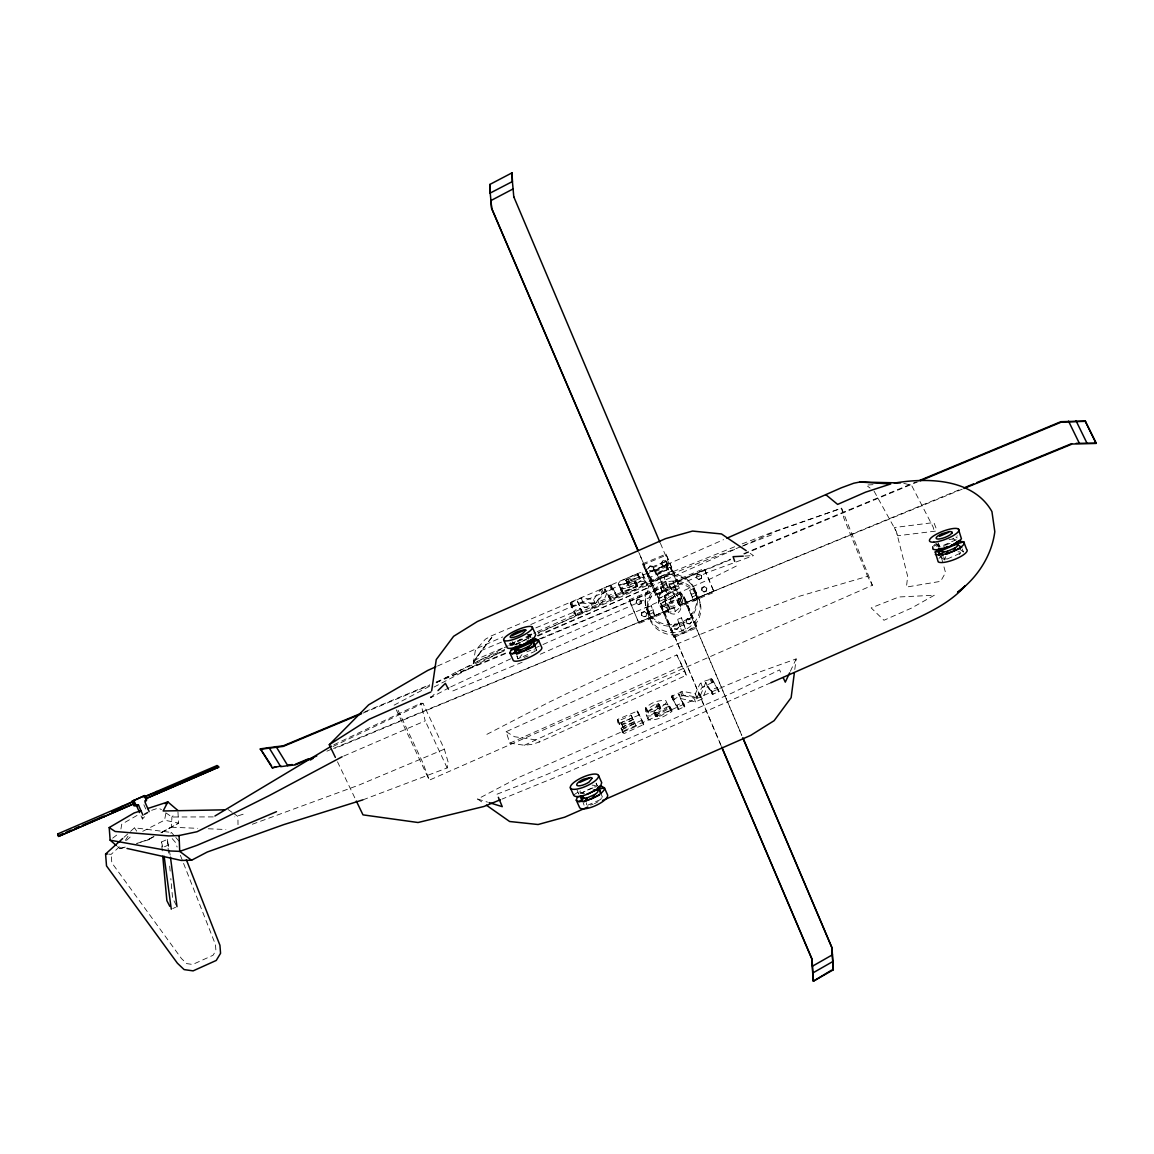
<?xml version="1.0" encoding="UTF-8"?>
<svg xmlns="http://www.w3.org/2000/svg" width="1154" height="1154" viewBox="0 0 1154 1154"><rect width="100%" height="100%" fill="white"/><g stroke="black" fill="none" stroke-linecap="round" stroke-linejoin="round"><path stroke-width="0.75" stroke-dasharray="5 3.75" d="M671.844 710.763C667.055 709.883 662.021 717.355 656.265 716.648C655.76 712.234 666.868 710.965 668.267 705.801L665.815 700.608A9.896 2.885 -23.4 0 0 661.848 700.55C642.778 702.209 637.744 720.687 660.304 707.791C660.001 712.278 649.659 713.417 647.957 718.625L648.692 719.908C656.987 720.716 665.454 716.043 671.989 711.383C670.416 699.151 660.997 714.34 654.534 712.653C654.044 708.253 665.122 706.984 666.55 701.82L666.406 701.17M655.183 570.884L658.429 577.26C659.684 577.995 674.585 567.595 672.176 572.86L651.981 581.385L647.25 573.956L666.666 565.056L667.863 564.955L667.935 566.066L654.881 571.85L653.135 567.754L666.392 561.132L645.865 569.513L650.192 577.245L671.195 567.927L669.551 567.436L656.655 573.12L655.183 570.884L666.608 565.071L654.39 569.658L653.135 567.754M643.759 724.467L637.527 711.037L618.082 719.173C615.298 729.386 629.305 722.837 632.955 719.259L634.426 722.26C630.546 724.38 613.495 727.597 624.242 733.497L643.759 724.467L637.527 711.037M642.028 720.096L622.482 729.501L621.054 729.126M658.602 603.542L659.497 594.425L663.117 589.319L668.988 586.881L675.22 587.891L679.85 592.031L682.836 600.7L680.615 607.091L675.205 611.375L668.325 612.183L662.136 609.269L658.602 603.542L659.497 594.425M640.167 578.385L629.608 582.885L627.444 584.833L641.61 581.342L644.466 581.385L645.028 582.481C639.518 588.439 630.026 592.651 622.338 593.315C615.385 584.357 632.536 587.4 635.609 581.76L634.787 580.981L621.689 584.588L618.905 584.53L618.4 583.491A10.054 2.395 -23.4 0 1 620.967 580.866L637.628 573.552L640.167 578.385L639.388 577.635L635.71 578.717L622.742 584.948A10.054 2.409 -23.4 0 0 620.174 587.588L620.679 588.641L623.463 588.699L636.575 585.107L637.383 585.9C633.734 590.213 625.252 589.55 622.338 593.315M638.407 574.288L625.771 580.274L627.444 584.833M161.978 832.308L171.369 827.216L171.932 817.003L175.495 813.08M662.136 609.269L662.483 605.792L659.266 600.556M537.375 635.537L649.053 587.473L642.533 573.221L641.711 571.908L491.517 635.811L485.401 639.201L475.318 650.64L473.328 663.103L504.529 649.673M794.789 669.479L796.159 658.905L752.783 674.455L727.539 684.913L518.261 777.666L477.655 799.058L483.468 803.141M636.186 602.806L636.546 600.167L639.071 599.114L641.249 600.7L640.96 603.657L638.436 604.71L636.186 602.806L638.436 604.71M636.258 603.124L636.546 600.167M640.96 603.657L641.249 600.7M646.557 613.048L646.269 616.005L643.759 617.058L641.581 615.471L641.869 612.514L644.394 611.476L646.629 613.38L644.394 611.476M641.581 615.471L641.869 612.514M144.524 816.744L142.418 819.023L142.779 816.469M696.569 578.024L696.843 575.053L699.382 574L701.646 575.904L701.271 578.558L698.733 579.611L696.482 577.707L698.733 579.611M701.271 578.558L701.545 575.601M701.719 590.127L702.094 587.487L704.618 586.434L706.782 588.021L706.508 590.978L703.983 592.031L701.719 590.127L703.983 592.031M701.82 590.444L702.094 587.487M706.508 590.978L706.782 588.021M570.321 603.095L572.067 607.538L570.321 603.095L579.539 598.637L582.395 597.931L593.574 599.575L600.441 589.622L610.48 585.165L611.447 585.338L617.217 596.762L610.322 599.806L604.984 588.958L608.519 595.666L615.428 592.622M449.194 687.669L430.644 697.752L431.149 694.29M658.862 596.806L663.117 589.319M120.925 829.005L121.747 824.187L138.134 814.811M362.875 799.866L447.161 767.944L448.214 762.347L444.348 749.177L423.013 703.32L420.705 703.262L332.929 745.224M142.735 831.327L164.56 820.148L166.089 812.07M636.186 726.255L632.363 717.788L621.79 722.433L621.097 723.688L623.391 728.174L634.83 723.342L636.186 726.255L623.506 731.824L622.814 733.136M656.943 575.009L668.368 569.196L656.15 573.783L654.881 571.85M697.045 697.853L695.328 693.857L682.952 691.361L671.484 696.237L678.249 709.551L684.812 706.493L678.653 694.419L680.312 698.415L695.545 701.978L702.425 698.733L707.431 686.486L712.35 694.376L719.086 691.592L712.018 678.797L704.257 681.235L699.887 683.904L695.328 693.857L696.929 697.91L701.589 687.856L711.686 682.75L713.706 682.779L719.144 691.39M707.431 686.486L705.786 682.49L710.633 690.352L717.427 687.366M594.757 787.158L595.334 785.456L590.718 785.009M586.448 802.78L586.434 804.828M662.483 605.792L668.137 608.461L674.426 607.725L679.36 603.816L681.394 597.96L679.85 592.031M671.484 696.641L676.302 705.469L683.081 702.483M705.729 682.504L700.709 694.722L697.247 696.655L693.366 697.939L678.653 694.419M668.123 705.152L667.531 704.575A9.896 2.914 -23.4 0 0 663.564 704.517C658.343 706.363 649.976 707.878 647.25 712.566M790.36 671.296L796.159 658.905M527.868 634.657L529.21 637.643L528.489 639.1L532.946 637.859M582.251 612.312C578.991 599.416 565.272 622.424 582.251 612.312L580.433 608.187M606.759 593.041L606.701 593.069C602.878 606.643 591.742 611.144 579.207 605.172L577.418 601.09C589.348 607.206 601.609 602.2 604.927 588.987M473.328 663.103L481.305 650.524L491.921 637.253L491.517 635.811M117.607 846.546L120.088 848.68L121.834 845.925M125.339 840.4L127.964 836.261L131.239 835.164M648.072 719.274L646.211 714.629C647.942 709.45 658.256 708.296 658.588 703.825C653.799 703.103 649.442 709.739 645.533 708.614M491.921 637.253L473.515 661.805L481.305 650.524L502.798 641.595M648.404 568.143L650.077 565.994L652.789 566.311L653.914 569.066L652.241 571.216L649.529 570.913L648.404 568.143L650.077 565.994M652.241 571.216L653.914 569.066M661.372 563.065L662.959 560.613L665.685 560.931L663.045 560.916L661.372 563.065L662.41 565.532L665.137 565.835L666.723 563.383L665.137 565.835M673.229 626.189L674.902 624.069L677.6 624.386L678.725 627.141L677.052 629.247L674.354 628.944L673.229 626.189L674.902 624.069M677.052 629.247L678.725 627.141M686.039 620.881L687.697 618.76L690.409 619.063L691.534 621.833L689.861 623.939L687.164 623.636L686.039 620.881L687.164 623.636M686.125 621.213L687.697 618.76M673.2 700.608C678.725 694.044 689.616 694.621 696.929 697.91M689.861 623.939L691.534 621.833M170.763 833.174L171.383 832.452L174.701 836.246M572.11 607.163L584.184 601.999L595.377 603.686L602.215 593.704L612.255 589.232L617.217 596.762M430.644 697.752L436.789 691.765M945.818 556.589L944.636 559.012L950.434 558.752M123.983 837.342L129.234 832.568M130.546 831.37L134.484 827.793L171.383 832.452M108.591 854.119L111.159 854.335L121.372 845.06M126.478 840.415L131.585 835.784M112.688 838.179L117.809 834.198M521.969 654.635L519.661 657.318L521.031 657.895M509.909 645.677L520.728 639.114M949.035 539.654L952.685 538.99L957.344 535.874M573.567 795.034L580.563 790.519A8.41 2.625 -24.2 0 0 584.544 792.711M936.659 546.549L939.226 544.904A8.612 2.337 -21.1 0 0 945.054 545.885M531.835 634.642L527.825 637.109L529.21 637.643M333.001 746.508L423.013 703.32M160.853 832.784L178.581 823.148L177.875 810.469M434.005 687.077L504.63 650.019M136.446 843.545L147.885 839.953L154.03 836.592M161.704 832.38L178.581 823.148L164.56 820.148M147.885 839.953L154.146 836.549M394.105 705.152L429.908 686.082M436.14 682.764L456.364 671.989L505.279 650.438M153.352 836.765L147.337 839.939L137.124 843.213M486.873 734.348L547.746 702.873A1003.706 414.344 -22.9 0 1 733.295 621.198L797.717 596.748L867.606 576.308L872.381 585.28L429.302 780.162L394.87 706.782M457.518 671.556L508.222 645.75M509.808 644.942L524.204 637.816M515.679 644.408L520.411 641.999A1017.179 377.531 -23 0 1 530.075 637.325M450.709 686.918L513.429 657.535M658.573 598.71L679.374 588.064L658.573 598.71L638.768 552.405M721.207 746.018L660.506 603.181L681.437 593.084L741.849 735.415M660.636 603.715L681.437 593.084M525.835 637.051L535.6 632.45M537.23 631.685L643.6 583.52L735.487 546.448M524.349 745.253L684.812 670.95L676.821 654.924L506.116 731.708L509.837 743.133L524.349 745.253L532.225 744.316L539.307 742.051L686.298 675.263L684.812 670.95M437.539 666.046L502.783 636.907M509.837 743.133L682.663 665.858M530.782 624.559L723.587 539.654M513.703 645.072L526.21 639.576M537.894 636.085L736.973 548.424M743.493 545.539L774.522 531.879L841.583 508.207L872.381 585.28M534.764 648.144L541.327 645.245M542.971 644.523L684.077 582.395L709.623 571.692L753.461 555.608L747.648 551.67M516.718 655.934L518.016 658.804L535.182 651.245M522.142 662.252L449.973 692.126M540.274 654.26L713.908 577.245L736.353 566.037L735.257 562.921M162.267 850.887L161.445 842.002L167.316 839.42L170.229 855.431M164.416 846.776L168.83 844.829M936.154 544.27L939.731 546.967L958.354 538.774L955.887 537.014M940.02 556.372L944.823 560.065L963.402 551.886L962.292 549.001M172.711 908.573L175.552 907.304M632.363 717.788L631.209 715.307L618.789 720.774L617.419 720.428M680.312 698.415L684.812 706.493M633.084 719.36L622.496 724.02L621.097 723.688M634.094 721.755L623.535 726.4L622.843 727.669M770.93 682.721L563.094 774.161L502.048 799.073M580.419 793.375L597.282 785.961L596.286 783.22M587.588 805.247L602.893 798.51M473.674 660.564L503.404 647.697M509.996 644.841L531.46 635.551M538.067 632.68L647.048 585.511L649.053 587.473M343.777 756.058L425.22 720.861L420.705 703.262M516.026 644.725L520.959 642.605M515.477 641.696L508.395 644.725A15.68 3.823 -24.1 0 1 510.429 642.98M934.177 546.087L939.861 543.664M243.148 814.219L234.796 816.844M660.131 578.789L664.04 577.144L665.771 581.227L667.834 587.833L663.896 589.492L660.131 578.789L663.896 589.492M661.877 582.871L665.771 581.227M444.348 749.177L359.226 784.965L251.846 824.432M662.136 585.366L666.074 583.708L664.04 577.144M647.481 607.379L651.375 605.749L653.106 609.802L655.01 616.726L651.087 618.371L647.481 607.379L651.087 618.371M689.717 590.314L693.612 588.67L695.343 592.738L697.752 599.474L693.814 601.133L689.717 590.314L693.814 601.133M649.226 611.432L653.106 609.802M691.448 594.382L695.343 592.738M649.327 614.274L653.251 612.63L651.375 605.749M692.068 597.007L696.006 595.363L693.612 588.67M677.571 619.409L681.466 617.794L683.182 621.833L685.447 628.887L681.524 630.531L677.571 619.409L681.524 630.531M679.302 623.448L683.182 621.833M679.778 626.449L683.702 624.804L681.466 617.794M642.634 563.844L666.031 554.079L678.927 584.443L679.244 585.597L655.89 595.32L642.634 563.844L655.89 595.32M642.879 564.955L666.32 555.175L666.031 554.079M629.132 599.849L660.42 586.823L670.012 609.269L670.315 610.452L639.042 623.448L629.132 599.849L639.042 623.448M672.883 581.63L704.286 568.547L714.153 592.247L682.779 605.287L672.883 581.63L673.2 582.77L704.661 569.672L704.286 568.547M629.363 601.032L660.708 587.977L660.42 586.823M364.823 711.773L429.649 684.726M436.299 681.942L507.76 652.125M539.336 638.955L663.983 586.939L674.167 607.624L335.035 748.383M363.02 713.1L429.562 685.332M436.212 682.562L507.746 652.702M541.01 638.826L663.983 586.939M636.604 600.498L639.143 599.445L641.307 601.032M701.646 575.904L699.483 574.317L696.843 575.053M655.616 594.151L678.927 584.443M535.86 627.863L646.615 581.876M962.277 489.152L679.302 605.388L669.118 584.689L730.54 559.127M743.825 553.603L916.464 481.781M669.248 585.208L730.742 559.632M744.027 554.108L918.497 481.521M662.829 591.223L669.248 588.569L676.085 589.665L681.148 594.195M638.364 604.379L640.888 603.326M698.632 579.294L701.17 578.241M641.941 612.846L644.466 611.808M702.195 587.804L704.733 586.751L706.883 588.338M660.752 606.138L684.033 596.459L696.785 626.492L697.146 627.718L673.893 637.354L660.752 606.138L673.893 637.354M661.026 607.321L684.365 597.628L684.033 596.459M641.523 615.14L643.687 616.726L646.269 616.005M703.868 591.713L706.407 590.66M326.899 751.167L331.876 749.09M333.535 748.412L674.167 607.624M638.811 622.222L670.012 609.269M713.763 591.093L682.447 604.105L682.779 605.287M673.59 636.099L696.785 626.492M679.302 605.388L961.873 488.719M742.152 543.88L772.185 532.268L841.583 508.207L843.992 518.521L867.606 576.308M740.68 546.808L707.46 559.632A1017.179 377.531 -23 0 0 538.153 633.459M742.339 546.159L772.242 534.619M497.028 794.197L545.597 775.055L732.646 692.746L779.57 669.868L781.705 674.47M151.65 810.296L158.415 808.045L161.488 809.646M639.244 714.975L619.813 723.111L619.15 724.38M123.464 847.656L120.088 848.68L125.195 847.036M120.088 848.68L124.993 847.137M620.549 589.189C628.238 588.497 637.715 584.285 643.254 578.342L642.706 577.245L639.85 577.231L625.684 580.736M527.479 634.815L531.749 634.065M935.418 531.143L897.639 535.759L894.408 527.537L933.874 522.546L937.135 530.927M873.015 484.68L866.135 485.069L870.102 488.113M744.965 556.055L753.461 555.608M213.245 816.902L171.932 817.003L164.604 811.983M171.369 827.216L197.738 828.327M208.283 828.774L225.867 829.51M584.472 793.361L581.948 793.101A15.377 4.847 -24.2 0 1 595.94 786.941M661.285 562.763L662.338 565.215L665.05 565.532M650.149 566.311L652.789 566.311M652.169 570.913L649.529 570.913M687.798 619.107L690.409 619.063M687.063 623.304L689.76 623.607M674.989 624.415L677.6 624.386M676.965 628.916L674.354 628.944M952.685 538.99L954.834 539.336L954.906 540.591M903.784 483.353L911.516 485.243L933.153 527.104L934.524 532.167M477.655 799.058L487.493 802.102M506.116 731.708L514.511 736.728L538.788 740.334L539.307 742.051M228.059 809.517L232.286 812.488M233.699 813.469L237.912 816.426L238.012 824.677M959.695 549.16L963.402 551.886M646.327 715.278L646.961 715.913C655.241 716.692 663.709 712.018 670.258 707.373L670.113 706.753M172.191 838.641L175.177 842.045L177.125 847.007M175.812 837.501L179.13 841.295M134.484 827.793L136.691 831.14M686.298 675.263L676.821 654.924M874.068 491.157L896.384 531.532L907.65 576.279L906.453 587.069L940.64 581.342L945.544 572.658L943.251 564.219M398.058 710.215L422.753 762.477L429.302 780.162M681.394 597.96L682.836 600.7M176.245 905.255L172.581 898.144L170.821 878.569M669.118 584.689L679.158 604.84M447.161 767.944L425.22 720.861M675.22 587.891L676.085 589.665M337.487 761.784L356.341 801.035M577.361 601.119L582.352 612.125M512.174 641.566L513.516 644.552A8.568 2.092 -24.1 0 1 514.266 643.081M510.847 642.879L512.145 645.764L511.251 642.821M577.014 789.899L578.875 794.053L577.952 791.283M529.614 634.628L530.898 637.498L529.902 634.599M535.456 647.683L536.74 650.567L535.196 646.11M596.041 783.177L597.282 785.961M570.264 603.47L575.457 615.169M579.914 608.519L581.717 612.644M571.591 602.128L573.379 606.196M570.783 602.633L572.572 606.716M574.432 610.928L576.25 615.068M573.841 611.086L575.658 615.212M621.371 722.664L623.78 728.16M621.097 722.952L623.391 728.174M617.664 719.389L620.073 724.885M621.314 728.073L623.766 733.655M617.404 719.678L619.698 724.885M621.04 728.362L623.362 733.655M143.875 804.727L145.765 809.026M141.004 815.791L142.418 819.023M591.007 603.528L592.824 607.653M641.653 720.875L643.398 724.871M636.979 711.037L638.696 714.975M581.169 598.104L582.943 602.186M631.209 715.307L632.955 719.259M655.833 712.581L657.578 716.576M601.681 588.886L603.455 592.954M654.231 711.412L655.962 715.393M654.534 712.653L656.265 716.648M600.441 589.622L602.215 593.704M653.871 712.278L655.616 716.273M646.846 709.032L648.577 712.999M645.764 707.489L648.086 713.158M645.461 707.791L647.192 711.744M597.786 600.556L599.59 604.696M593.574 599.575L595.262 603.73M668.628 706.363L670.359 710.359M615.342 592.81L617.13 596.95M614.822 593.142L616.625 597.282M611.115 585.136L612.889 589.218M610.48 585.165L612.255 589.232M609.543 585.41L611.317 589.492M659.093 704.128L660.809 708.094M658.588 703.825L660.304 707.791M658.746 704.979L660.477 708.945M657.549 703.868L659.28 707.835M609.355 595.551L611.158 599.691M608.749 595.709L610.553 599.849M656.006 704.272L657.722 708.239M647.048 585.511L641.711 571.908M682.504 703.031L684.235 707.041M627.848 578.789L629.608 582.885M626.492 579.611L628.252 583.708M626.593 580.924L628.367 585.02M625.771 580.274L627.545 584.371M672.623 695.227L674.34 699.18M677.124 705.397L678.855 709.421M676.518 705.541L678.249 709.551M671.859 695.761L673.561 699.713M671.484 696.237L673.186 700.189M621.213 588.021L622.987 592.161M621.602 589.579L623.391 593.719M620.751 588.28L622.525 592.406M620.477 588.54L622.742 593.704M618.472 584.14L620.246 588.237M669.522 706.19L671.989 711.383M669.118 706.19L671.642 711.888M643.139 577.635L644.913 581.76M693.814 697.954L695.545 701.978M637.628 573.552L639.951 578.89M637.196 573.61L638.955 577.692M637.729 575.038L639.489 579.135M653.251 612.63L655.01 616.726M635.739 581.154L637.513 585.294M635.609 581.76L637.383 585.9M634.787 580.981L636.575 585.107M681.783 691.434L683.485 695.4M634.686 582.582L636.474 586.722M680.37 691.823L682.086 695.775M682.995 702.685L684.726 706.71M656.655 573.12L658.429 577.26M654.39 569.658L656.15 573.783M660.708 587.977L670.315 610.452M700.752 683.081L702.454 687.048M650.769 577.202L652.544 581.342M650.192 577.245L651.981 581.385M700.464 695.011L702.18 699.021M639.359 553.574L658.444 598.176M645.865 569.513L647.625 573.596M645.504 569.874L647.25 574.259M666.392 561.132L668.137 565.229M666.435 561.724L668.18 565.821M665.786 560.772L667.935 566.066M665.382 560.801L667.127 564.897M666.608 565.071L668.411 569.787M666.017 564.724L667.762 568.835M666.392 565.907L668.137 570.047M665.598 564.768L667.358 568.893M717.37 687.568L719.086 691.592M716.879 687.899L718.596 691.924M711.629 678.552L713.316 682.519M710.936 678.552L712.624 682.519M709.998 678.783L711.686 682.75M666.074 583.708L667.834 587.833M683.702 624.804L685.447 628.887M711.499 690.28L713.215 694.304M710.878 690.424L712.595 694.448M660.506 603.181L721.034 745.369M696.006 595.363L697.752 599.474M666.32 555.175L679.244 585.597M684.365 597.628L697.146 627.718M671.065 567.595L672.955 572.081M660.434 543.303L679.518 588.598M670.445 567.234L672.609 572.615M681.581 593.618L742.051 736.064M670.027 567.278L671.787 571.418M704.661 569.672L714.153 592.247M180.37 855.273L215.437 944.52L215.913 950.55L213.043 955.281L192.66 964.47L186.775 963.619L181.495 958.585L111.823 862.817L111.159 854.335M938.043 542.625L939.731 546.967M943.712 557.18L944.823 560.065M679.36 603.816L680.615 607.091M601.364 794.341L602.388 797.125M696.54 594.901A26.037 25.157 -17.8 0 1 661.761 623.275A26.037 25.157 -17.8 0 1 654.491 580.289A26.037 25.157 -17.8 0 1 696.54 594.901L697.074 596.402A26.109 25.215 -17.8 0 1 662.208 624.848A26.109 25.215 -17.8 0 1 654.909 581.746A26.109 25.215 -17.8 0 1 697.074 596.402M582.64 800.977L584.054 805.189M699.8 602.128A26.556 25.633 -15.8 0 1 664.286 630.964A26.556 25.633 -15.8 0 1 656.886 587.155A26.556 25.633 -15.8 0 1 699.8 602.128L700.55 604.436A26.672 25.734 -15.8 0 1 664.892 633.373A26.672 25.734 -15.8 0 1 657.463 589.405A26.672 25.734 -15.8 0 1 700.55 604.436M517.093 655.789L518.016 658.804M678.494 598.464A6.866 6.635 -16 0 1 669.334 605.951A6.866 6.635 -16 0 1 667.387 594.627A6.866 6.635 -16 0 1 678.494 598.464L680.802 606.182A6.967 6.722 -15.8 0 1 671.513 613.755A6.967 6.722 -15.8 0 1 669.536 602.287A6.967 6.722 -15.8 0 1 680.802 606.182M161.445 842.002L162.93 847.425M664.978 600.902L667.099 608.648M937.74 543.967L938.664 547.342M941.419 557.469L942.789 562.532M645.346 604.234L645.75 605.749M647.538 611.533L648.072 613.87M674.426 607.725L675.205 611.375M668.988 586.881L669.248 588.569M167.316 839.42L168.758 855.431M169.71 866.12L170.186 871.458M668.137 608.461L668.325 612.183M601.22 797.746A8.395 2.683 -24.2 0 1 600.643 799.462M598.161 801.641A8.395 2.683 -24.2 0 1 594.425 803.674M593.098 804.223A8.395 2.683 -24.2 0 1 590.459 805.03M528.157 655.919A8.554 2.135 -24.1 0 1 524.132 657.376M526.83 651.837A8.554 2.135 -24.1 0 1 530.811 650.394M533.927 649.875A8.554 2.135 -24.1 0 1 535.312 650.423M938.952 558.421A15.752 4.356 -21 0 1 941.852 556.084M933.6 545.654A15.767 4.27 -21.1 0 1 936.514 543.318M958.022 551.8A8.597 2.38 -21 0 1 958.224 555.319M945.501 545.15A15.767 4.313 -21 0 1 950.088 543.361M665.656 594.656L665.555 597.022L668.974 600.066L673.301 598.277L674.08 596.012L671.7 592.146L669.306 591.757L665.656 594.656M934.322 595.248L911.4 608.129L883.964 620.275L871.169 607.913L898.879 596.979L934.322 595.248"/><path stroke-width="1.5" d="M638.061 550.761L491.633 208.47L490.912 200.58L513.097 188.924L513.79 197.017M512.376 181.553L512.102 172.797L489.83 184.467L490.161 193.079L512.376 181.553L512.102 172.797M794.341 672.998L791.139 697.665L774.118 720.687L750.706 735.372L602.561 800.53M431.668 690.813L436.255 659.583L453.623 636.301L477.424 621.501L665.526 538.644L692.559 531.071L721.51 533.956L746.205 550.689M490.161 193.079L489.83 184.467M134.585 803.444L58.58 836.405L134.585 803.444L133.633 801.28L57.7 833.938L58.263 835.669L63.138 833.577M280.941 765.996L272.315 767.843L260.4 748.845L283.394 745.758L361.505 713.158M272.315 767.843L275.864 766.833M276.037 746.508L287.793 765.693L295.135 764.943L316.744 755.971M268.925 747.489L280.725 766.674L287.793 765.693M576.264 800.169L577.389 797.025L583.246 795.654L582.64 797.356L584.097 798.164L587.242 797.861L594.945 794.457A8.395 2.654 -24.2 0 0 596.531 789.798L604.393 787.793L607.595 794.947A15.363 4.904 -24.2 0 1 595.175 805.795A15.363 4.904 -24.2 0 1 579.481 807.31L576.264 800.169L578.919 801.655L584.66 801.092L591.959 798.597A15.377 4.847 -24.2 0 0 604.393 787.793L601.667 786.35A15.377 4.847 -24.2 0 0 599.099 786.393M789.639 672.84L785.283 682.144L783.133 677.542M519.675 646.413L516.314 649.89L520.786 649.918L528.647 646.456A8.568 2.106 -24.1 0 0 530.595 642.446L538.485 640.124L541.817 647.567A15.666 3.909 -24.1 0 1 528.72 657.636A15.666 3.909 -24.1 0 1 513.155 660.189L509.808 652.76L511.179 650.048L515.997 646.399L519.675 646.413L529.614 641.105L534.432 637.441L535.716 634.772L532.383 627.314A15.709 3.765 -24.1 0 0 509.765 633.748A15.709 3.765 -24.1 0 0 511.929 639.922A15.709 3.765 -24.1 0 0 532.383 627.314M935.288 554.382L939.168 555.06L945.876 553.877L953.579 551.136L955.324 547.833A8.612 2.351 -21 0 0 955.137 544.342L963.734 541.861L966.619 549.333A15.752 4.356 -21 0 1 956.478 558.651A15.752 4.356 -21 0 1 938.188 561.839L935.216 552.03L938.967 548.655M945.876 553.877L947.521 551.266L955.324 547.833M142.952 815.2L138.509 805.117L136.735 806.112L133.936 805.622L132.032 801.309L144.697 795.596L146.587 799.91L145.043 802.29L149.169 811.637M591.959 798.597L594.945 794.457M584.66 801.092L587.242 797.861M509.808 652.76L512.289 653.77L517.987 652.832L525.358 650.149L528.647 646.456M517.987 652.832L520.786 649.918M335.367 757.385L329.294 744.719L368.631 704.849L427.759 670.416L435.909 666.767M438.015 690.554L445.386 683.37L448.444 689.212M186.371 859.744L219.938 945.299L220.558 953.319L216.245 960.445L193.107 970.875L184.106 969.591L177.384 963.186L106.514 865.918L105.591 854.047L122.67 838.525M935.216 552.03L941.693 550.27L947.319 546.491M146.269 798.51L218.755 767.093L216.966 765.564L143.846 797.01L174.845 785.081L218.438 766.386M939.168 555.06L943.871 551.915L947.521 551.266M578.919 801.655L584.097 798.164M165.166 803.689L167.864 801.943L177.875 810.469M329.294 744.719L369.15 719.274L430.817 691.996M512.289 653.77L517.684 650.438M214.932 816.008L331.386 746.148M310.238 760.082L313.282 758.279M116.352 845.493L110.135 840.184L109.212 827.562L134.109 812.979L140.86 810.772M144.697 795.596L132.032 801.309M144.51 814.32L147.625 812.531M742.758 737.723L832.048 948.083L833.289 969.822L813.339 981.203L831.572 970.139M133.936 805.622L135.696 804.612L138.509 805.117M111.534 811.926L133.633 801.28M144.784 800.919L146.587 799.91M120.896 806.862L121.617 806.473M155.732 791.875L156.497 791.471L157.449 793.62L218.755 767.093M126.969 848.435L181.25 860.451L191.578 860.235L207.258 852.027L283.797 824.605L362.875 799.866M597.527 788.24L601.667 786.35M954.243 543.75L959.782 541.226L963.734 541.861A15.767 4.313 -21 0 1 953.579 551.136M523.498 644.437L535.932 639.157L538.485 640.124A15.68 3.851 -24.1 0 1 525.358 650.149M726.89 538.197L841.324 487.796L853.772 483.223L859.86 482.011L900.481 482.935M511.972 635.681L522.834 630.906M515.622 653.005L514.698 650.019L533.292 641.826L535.196 646.11M517.641 653.813L533.249 646.932M939.443 536.365L948.675 532.297M939.457 554.944L938.346 552.074L956.796 543.967L961.744 547.559M946.251 554.367L960.186 548.237M770.93 682.721L908.963 621.992C929.143 612.615 950.29 602.777 965.263 585.843L957.546 592.363C977.005 578.168 991.733 555.882 994.806 531.662L991.935 511.597C973.211 478.434 927.499 477.424 894.307 483.108M579.741 782.398L588.872 778.373M582.193 801.049L580.794 796.866L583.823 795.524M586.867 794.197L599.013 788.846L600.859 792.957M584.198 801.77L599.503 795.034M587.747 807.05L564.695 817.191L538.081 824.519L509.621 821.504L486.368 805.175M342.147 756.75L269.459 795.467L197.031 831.731L179.072 835.539L168.787 835.929L115.14 831.486L109.212 827.562M157.449 793.62L145.563 798.727L144.611 796.577M66.384 832.178L71.259 830.101M74.505 828.702L79.381 826.61M82.626 825.211L103.73 816.152L104.048 816.873M276.484 811.68L196.901 845.377L179.721 851.378L169.854 850.96L110.135 840.184M361.361 713.792L283.177 746.422L260.241 749.292M919.781 480.396L1060.887 421.686L1085.207 421.08L1096.3 443.338L1072.153 444.03L963.951 488.474M920.156 480.829L1061.406 422.061L1085.553 421.325M295.337 764.265L308.623 758.741M965.191 487.363L973.514 483.944M976.832 482.574L1071.633 443.641M500.389 799.751L483.901 806.487L418.036 822.514L362.991 814.868L356.341 801.035M147.611 808.565L167.864 801.943L163.132 810.988L224.655 809.819M511.179 650.048L517.05 648.418M951.487 545.005L955.137 544.342M527.493 642.98L530.595 642.446M593.401 790.129L596.531 789.798M288.01 765.015L292.409 764.568M1076.206 443.309L1096.3 443.338M743.263 556.141L733.078 556.69L734.709 561.363M940.553 548.583L943.727 548.41M105.591 854.047L107.293 854.018M527.104 641.105L529.614 641.105M519.516 644.639L522.546 644.769A15.68 3.823 -24.1 0 1 507.01 647.408L503.649 639.965M859.86 482.011L890.7 483.973L865.529 492.181L837.631 504.399L825.774 494.648M943.871 551.915L941.736 551.54L941.693 550.27M489.137 802.607L502.25 806.66L498.34 797.313M1075.99 420.676L1086.722 442.646M1068.517 421.123L1079.25 443.078M191.578 860.235L179.721 851.378L179.072 835.539M938.346 552.074L943.15 555.738M260.4 748.845L271.551 765.967M169.811 906.352L166.868 900.668L162.757 856.225M1085.207 421.08L1095.939 443.078M570.336 787.865L573.567 795.034A15.377 4.818 -24.2 0 0 589.247 793.433L596.113 789.697L600.671 785.759L601.724 782.657L598.508 775.474A15.391 4.775 -24.2 0 0 575.947 780.941A15.391 4.775 -24.2 0 0 578.846 788.687A15.391 4.775 -24.2 0 0 598.508 775.474M514.698 650.019L516.631 654.289M580.794 796.866L582.02 799.607M216.966 765.564L217.904 767.684M136.735 806.112L139.576 812.56M133.792 800.299L135.696 804.612M132.883 801.713L133.821 803.862M57.7 833.938L58.58 836.405M637.946 550.27L491.662 208.297L490.205 192.92M721.74 747.013L811.81 958.642L813.166 980.655M721.914 747.677L812.07 959.464L813.339 981.203M513.804 196.844L659.857 542.135M743.248 738.719L831.774 947.261L833.289 969.822M958.397 528.994L961.441 538.803L957.719 542.178L951.098 545.741A15.767 4.27 -21.1 0 1 932.821 549.03L932.764 546.693M599.013 788.846L600.527 792.986M533.292 641.826L534.807 646.254M832.178 953.954L832.452 954.791L812.503 966.172L812.243 965.335M832.698 960.633L832.972 961.455L813.022 972.851L812.762 972M164.128 856.239L171.282 909.193M170.46 857.206L176.98 906.683M512.39 181.394L513.097 189.083M530.249 640.124A15.68 3.851 -24.1 0 1 535.932 639.157M956.68 541.601A15.767 4.313 -21 0 1 959.782 541.226M592.117 778.286L589.03 782.109A8.41 2.611 -24.2 0 1 577.216 785.586A8.41 2.611 -24.2 0 1 583.563 779.21L590.646 777.507L592.117 778.286M525.863 630.171L522.502 633.618A8.583 2.063 -24.1 0 1 510.602 637.484A8.583 2.063 -24.1 0 1 517.381 631.671L524.493 629.666L525.863 630.171M952.007 533.09L949.958 534.922A8.626 2.308 -21.1 0 1 937.207 538.99A8.626 2.308 -21.1 0 1 941.967 533.682L949.785 531.504L951.935 531.835L952.007 533.09M933.903 542.164A15.781 4.227 -21.1 0 0 958.541 531.273A15.781 4.227 -21.1 0 0 940.092 532.412A15.781 4.227 -21.1 0 0 933.903 542.164"/></g></svg>
